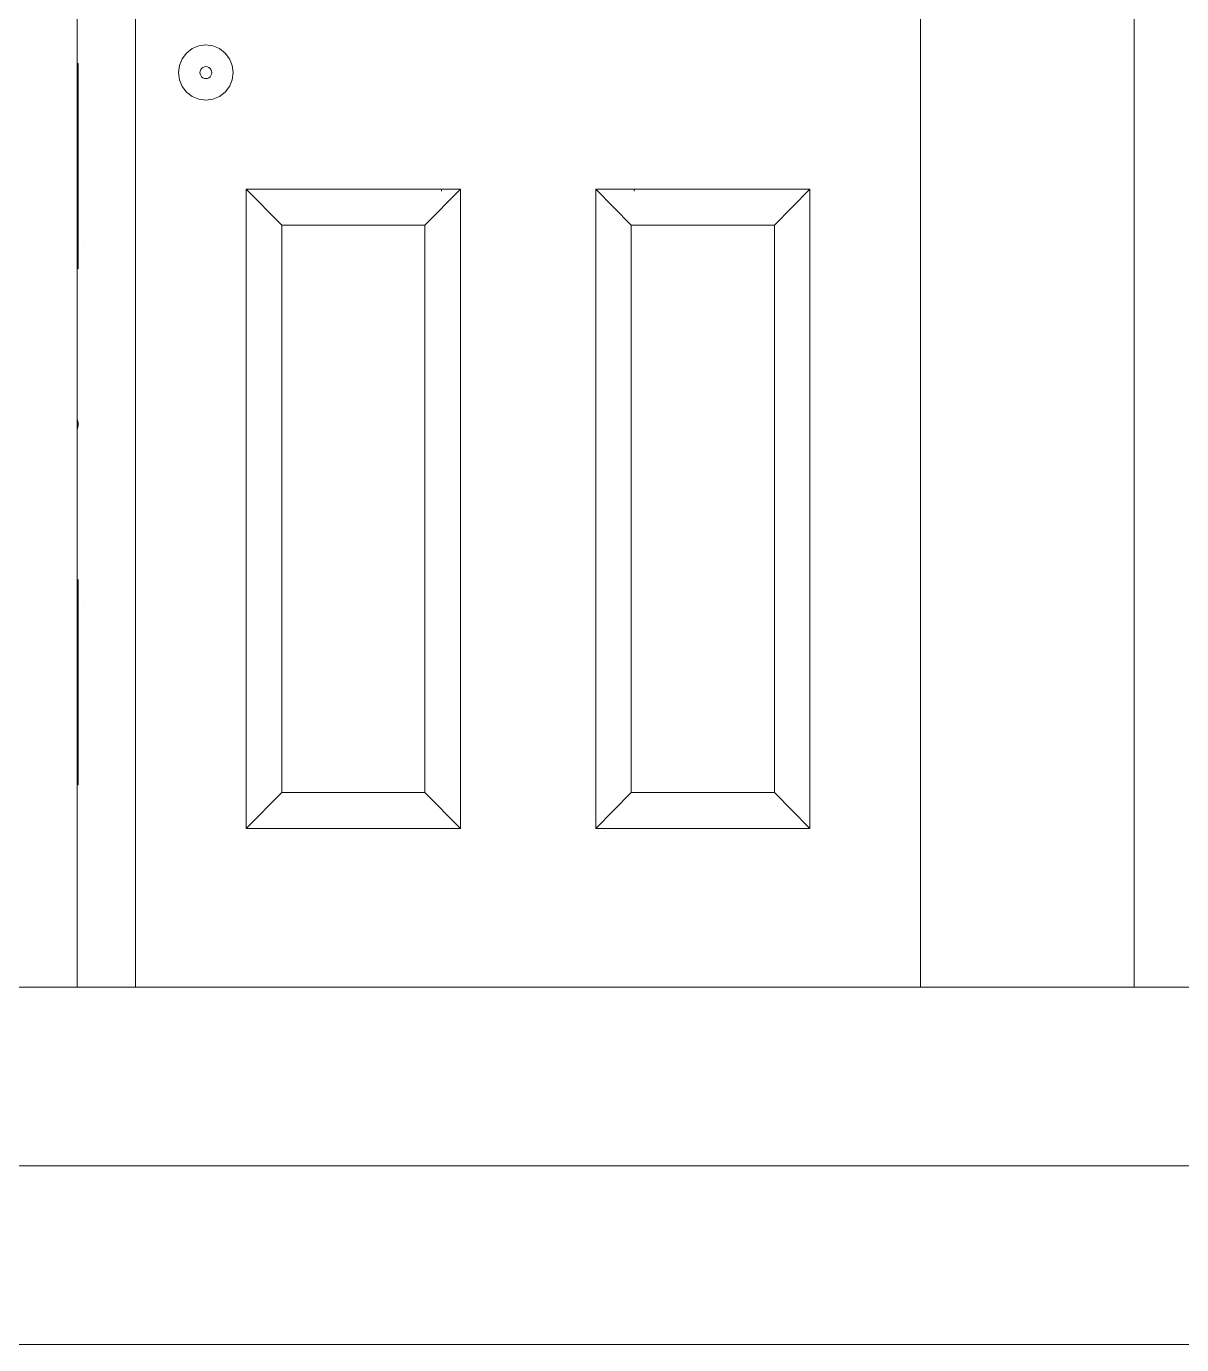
# Model space of a CAD drawing. Header units: inches. Extents: x 16.2 to 49.2, y 7.1 to 20.7.
# Drawn here: x 30.164 to 31.489, y 15.09 to 16.603 of the extents above; entities that cross this region are included whole.
import ezdxf

# ---------------------------------------------------------------- set-up
doc = ezdxf.new("R2010")
doc.units = ezdxf.units.IN
doc.header["$MEASUREMENT"] = 0
doc.layers.add('0inne_gulv', color=252, linetype='Continuous', lineweight=13)

# ---------------------------------------------------------------- blocks, each defined once
blk = doc.blocks.new('DEREK SMALL HOUSE fr')
for p, q in [((-3.4941, -0.1888), (-3.4941, -1.6389)), ((-2.2815, -2.6989), (-2.2815, -0.2019)), ((-3.427, -2.6989), (-3.427, -0.5989)), ((-2.5265, -2.6989), (-2.5265, -0.5989)), ((-3.3464, -1.6176), (-3.3545, -1.6187)), ((-3.3383, -1.6187), (-3.3464, -1.6176)), ((-3.3735, -1.6335), (-3.3766, -1.6411)), ((-3.3685, -1.6269), (-3.3735, -1.6335)), ((-3.362, -1.6218), (-3.3685, -1.6269)), ((-3.3545, -1.6187), (-3.362, -1.6218)), ((-3.3307, -1.6218), (-3.3383, -1.6187)), ((-3.3242, -1.6269), (-3.3307, -1.6218)), ((-3.3193, -1.6335), (-3.3242, -1.6269)), ((-3.3161, -1.6411), (-3.3193, -1.6335)), ((-3.493, -1.6389), (-3.4941, -1.6389)), ((-3.4941, -1.8481), (-3.4941, -1.6389)), ((-3.493, -1.8434), (-3.493, -1.6389)), ((-3.493, -1.8434), (-3.493, -1.6389)), ((-3.493, -1.6389), (-3.493, -1.6389)), ((-3.493, -1.8434), (-3.493, -1.6389)), ((-3.3766, -1.6411), (-3.3776, -1.6493)), ((-3.3529, -1.6475), (-3.3531, -1.6493)), ((-3.3522, -1.6459), (-3.3529, -1.6475)), ((-3.3512, -1.6445), (-3.3522, -1.6459)), ((-3.3498, -1.6434), (-3.3512, -1.6445)), ((-3.3481, -1.6427), (-3.3498, -1.6434)), ((-3.3464, -1.6424), (-3.3481, -1.6427)), ((-3.3446, -1.6427), (-3.3464, -1.6424)), ((-3.343, -1.6434), (-3.3446, -1.6427)), ((-3.3416, -1.6445), (-3.343, -1.6434)), ((-3.3405, -1.6459), (-3.3416, -1.6445)), ((-3.3398, -1.6475), (-3.3405, -1.6459)), ((-3.3396, -1.6493), (-3.3398, -1.6475)), ((-3.3151, -1.6493), (-3.3161, -1.6411)), ((-3.3776, -1.6493), (-3.3766, -1.6575)), ((-3.3766, -1.6575), (-3.3735, -1.6652)), ((-3.3531, -1.6493), (-3.3529, -1.6511)), ((-3.3529, -1.6511), (-3.3522, -1.6528)), ((-3.3522, -1.6528), (-3.3512, -1.6542)), ((-3.3512, -1.6542), (-3.3498, -1.6553)), ((-3.3498, -1.6553), (-3.3481, -1.656)), ((-3.3481, -1.656), (-3.3464, -1.6562)), ((-3.3464, -1.6562), (-3.3446, -1.656)), ((-3.3446, -1.656), (-3.343, -1.6553)), ((-3.343, -1.6553), (-3.3416, -1.6542)), ((-3.3416, -1.6542), (-3.3405, -1.6528)), ((-3.3405, -1.6528), (-3.3398, -1.6511)), ((-3.3398, -1.6511), (-3.3396, -1.6493)), ((-3.3193, -1.6652), (-3.3161, -1.6575)), ((-3.3161, -1.6575), (-3.3151, -1.6493)), ((-3.3735, -1.6652), (-3.3685, -1.6718)), ((-3.3685, -1.6718), (-3.362, -1.6768)), ((-3.362, -1.6768), (-3.3545, -1.68)), ((-3.3383, -1.68), (-3.3307, -1.6768)), ((-3.3307, -1.6768), (-3.3242, -1.6718)), ((-3.3242, -1.6718), (-3.3193, -1.6652)), ((-3.3545, -1.68), (-3.3464, -1.6811)), ((-3.3464, -1.6811), (-3.3383, -1.68)), ((-3.3, -2.5166), (-3.3, -1.7831)), ((-3.3, -1.7831), (-3.0762, -1.7831)), ((-3.2593, -1.8244), (-3.3, -1.7831)), ((-3.095, -1.8244), (-3.0543, -1.7831)), ((-3.0762, -1.7852), (-3.0762, -1.7831)), ((-3.0762, -1.7831), (-3.0543, -1.7831)), ((-3.0543, -1.7831), (-3.0543, -2.5166)), ((-2.8991, -1.7831), (-2.8991, -2.5166)), ((-2.855, -1.7831), (-2.8991, -1.7831)), ((-2.8585, -1.8244), (-2.8991, -1.7831)), ((-2.855, -1.7852), (-2.855, -1.7831)), ((-2.6535, -1.7831), (-2.855, -1.7831)), ((-2.6535, -1.7831), (-2.6941, -1.8244)), ((-2.6535, -2.5166), (-2.6535, -1.7831)), ((-3.2593, -1.8244), (-3.095, -1.8244)), ((-3.2593, -2.4754), (-3.2593, -1.8244)), ((-3.095, -1.8244), (-3.095, -2.4754)), ((-2.6941, -1.8244), (-2.8585, -1.8244)), ((-2.8585, -1.8244), (-2.8585, -2.4754)), ((-2.6941, -2.4754), (-2.6941, -1.8244)), ((-3.493, -1.8438), (-3.4941, -1.8481)), ((-3.493, -1.8434), (-3.493, -1.8435)), ((-3.493, -1.8434), (-3.493, -1.8434)), ((-3.493, -1.8435), (-3.493, -1.8434)), ((-3.493, -1.8436), (-3.493, -1.8434)), ((-3.493, -1.8434), (-3.493, -1.8434)), ((-3.493, -1.8434), (-3.493, -1.8434)), ((-3.493, -1.8435), (-3.493, -1.8436)), ((-3.493, -1.8435), (-3.493, -1.8435)), ((-3.493, -1.8436), (-3.493, -1.8437)), ((-3.493, -1.8437), (-3.493, -1.8436)), ((-3.493, -1.8437), (-3.493, -1.8437)), ((-3.493, -1.8438), (-3.493, -1.8437)), ((-3.493, -1.8743), (-3.493, -1.8438)), ((-3.4853, -1.8434), (-3.4853, -1.8434)), ((-3.4941, -1.875), (-3.4941, -1.8481)), ((-3.493, -1.8576), (-3.493, -1.8576)), ((-3.4941, -1.875), (-3.493, -1.8743)), ((-3.4941, -2.0462), (-3.4941, -1.875)), ((-3.493, -1.8743), (-3.493, -1.8742)), ((-3.4941, -2.0462), (-3.4939, -2.0466)), ((-3.4941, -2.0528), (-3.4941, -2.0462)), ((-3.4941, -2.0594), (-3.4941, -2.0528)), ((-3.4941, -2.0528), (-3.4928, -2.0528)), ((-3.4939, -2.0466), (-3.4927, -2.0511)), ((-3.4939, -2.059), (-3.4927, -2.0545)), ((-3.4927, -2.0511), (-3.4928, -2.0528)), ((-3.4927, -2.0545), (-3.4928, -2.0528)), ((-3.4941, -2.0594), (-3.4939, -2.059)), ((-3.4941, -2.2306), (-3.4941, -2.0594)), ((-3.4941, -2.2306), (-3.493, -2.2314)), ((-3.4941, -2.2576), (-3.4941, -2.2306)), ((-3.493, -2.2618), (-3.493, -2.2314)), ((-3.493, -2.2314), (-3.493, -2.2314)), ((-3.493, -2.248), (-3.493, -2.248)), ((-3.4941, -2.4667), (-3.4941, -2.2576)), ((-3.493, -2.2618), (-3.4941, -2.2576)), ((-3.493, -2.2618), (-3.493, -2.2622)), ((-3.493, -2.2622), (-3.493, -2.4667)), ((-3.493, -2.2622), (-3.493, -2.2622)), ((-3.493, -2.2622), (-3.493, -2.4667)), ((-3.493, -2.2622), (-3.493, -2.2622)), ((-3.493, -2.2622), (-3.493, -2.4667)), ((-3.493, -2.2622), (-3.493, -2.2622)), ((-3.4853, -2.2622), (-3.4853, -2.2622)), ((-3.493, -2.4667), (-3.4941, -2.4667)), ((-3.4941, -2.6989), (-3.4941, -2.4667)), ((-3.493, -2.4667), (-3.493, -2.4667)), ((-3.2593, -2.4754), (-3.3, -2.5166)), ((-3.095, -2.4754), (-3.2593, -2.4754)), ((-3.0543, -2.5166), (-3.095, -2.4754)), ((-2.8585, -2.4754), (-2.8991, -2.5166)), ((-2.8585, -2.4754), (-2.6941, -2.4754)), ((-2.6535, -2.5166), (-2.6941, -2.4754)), ((-3.0543, -2.5166), (-3.3, -2.5166)), ((-2.8991, -2.5166), (-2.6535, -2.5166)), ((-6.2165, -2.6989), (1.0874, -2.6989)), ((-3.4941, -2.6989), (-3.5818, -2.6989)), ((-3.427, -2.6989), (-3.4941, -2.6989)), ((-2.5265, -2.6989), (-3.427, -2.6989)), ((-3.4265, -2.6989), (-3.427, -2.6989)), ((-2.2815, -2.6989), (-2.5265, -2.6989)), ((-2.1938, -2.6989), (-2.2815, -2.6989)), ((1.0874, -3.1089), (-6.2165, -3.1089))]:
    blk.add_line(p, q)
at = {"layer": '0inne_gulv'}
blk.add_line((-3.6694, -2.9039), (-2.1062, -2.9039), dxfattribs=at)

msp = doc.modelspace()

# ---------------------------------------------------------------- block references
at = {"layer": '0inne_gulv'}
msp.add_blockref('DEREK SMALL HOUSE fr', (33.7165, 18.1994), dxfattribs=at)

doc.saveas('drawing.dxf')
